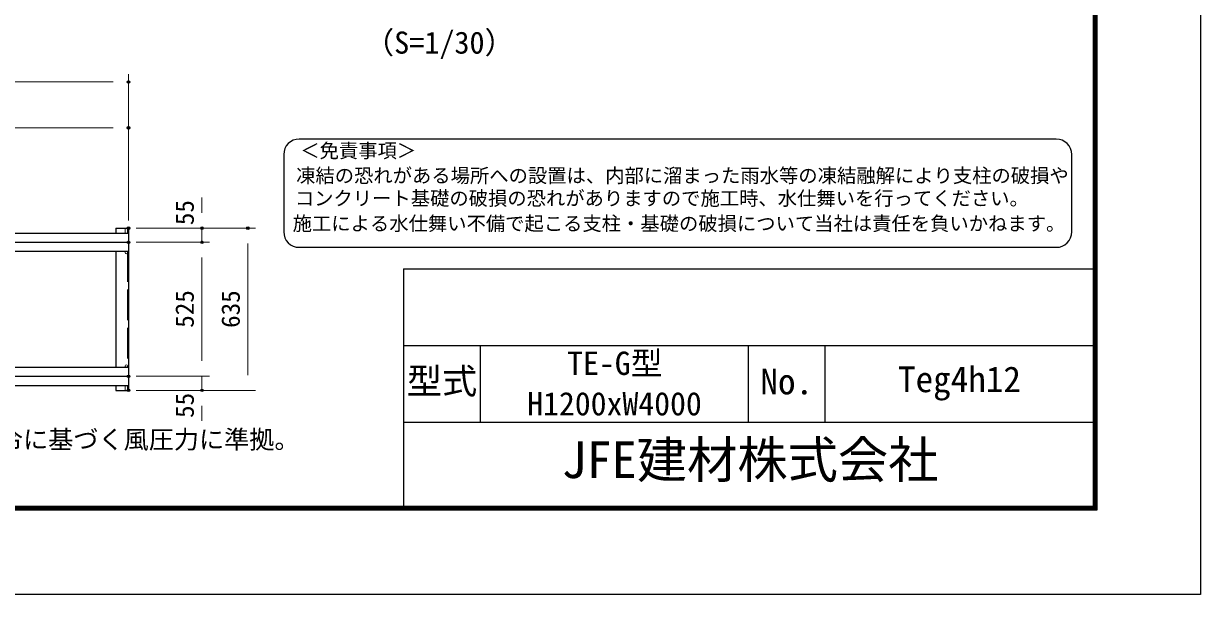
# Model space of a CAD drawing. Units: millimetres, scale not verified. Extents: x -6300 to 6300, y -4455 to 4455.
# Drawn here: x 1694 to 6300, y -4455 to -2218 of the extents above; entities that cross this region are included whole.
import ezdxf
from ezdxf.enums import TextEntityAlignment as Align

# ---------------------------------------------------------------- set-up
doc = ezdxf.new("R2010")
doc.units = ezdxf.units.MM
doc.header["$LTSCALE"] = 20
doc.header["$PDMODE"] = 32
doc.header["$PDSIZE"] = 10
doc.linetypes.add('DASHED', pattern=[7.5, 6, -1.5])
for name, color, linetype, lineweight in [('0-0_D-TTL-TXT', 7, 'Continuous', 25), ('0-1_D-STR1', 1, 'Continuous', 25), ('0-5_D-STR3', 3, 'Continuous', 13), ('0-8_D-STR-DIM', 7, 'Continuous', 13), ('0-C_D-TTL', 7, 'Continuous', 25)]:
    doc.layers.add(name, color=color, linetype=linetype, lineweight=lineweight)
doc.layers.add('0-A_Defpoints', color=8, linetype='Continuous')
doc.styles.add('ＭＳ ゴシック', font='')
doc.styles.get('ＭＳ ゴシック').set_extended_font_data('MS Gothic')

msp = doc.modelspace()

# ---------------------------------------------------------------- linework, layer by layer
at = {"layer": '0-0_D-TTL-TXT', "color": 2}
for p, q in [((5735.75, -2670.93), (2772.39, -2670.93)), ((2711.81, -2731.52), (2711.81, -3034.45)), ((5796.34, -3034.45), (5796.34, -2731.52)), ((2772.39, -3095.04), (5735.75, -3095.04))]:
    msp.add_line(p, q, dxfattribs=at)
for centre, start, end in [((2772.39, -2731.52), 90, 180), ((5735.75, -2731.52), 0, 90), ((2772.39, -3034.45), 180, 270), ((5735.75, -3034.45), 270, 0)]:
    msp.add_arc(centre, 60.59, start, end, dxfattribs=at)
at = {"layer": '0-1_D-STR1'}
for p, q in [((679.48, -3039.9), (2104.48, -3039.9)), ((2054.48, -3020.26), (2054.48, -3039.9)), ((679.48, -3075.26), (2104.48, -3075.26)), ((679.48, -3110.62), (2104.48, -3110.62)), ((2054.48, -3110.62), (2054.48, -3564.9)), ((679.48, -3564.9), (2104.48, -3564.9)), ((679.48, -3600.26), (2104.48, -3600.26)), ((679.48, -3635.62), (2104.48, -3635.62)), ((2054.48, -3635.62), (2054.48, -3655.26)), ((2054.48, -3655.26), (2104.48, -3655.26)), ((2054.48, -3655.26), (2104.48, -3655.26))]:
    msp.add_line(p, q, dxfattribs=at)
at = {"layer": '0-1_D-STR1', "linetype": 'DASHED'}
msp.add_line((2100.48, -3110.62), (2100.48, -3564.9), dxfattribs=at)
at = {"layer": '0-1_D-STR1'}
msp.add_lwpolyline([(2054.48, -3020.26), (2104.48, -3020.26), (2104.48, -3655.26)], dxfattribs=at)
at = {"layer": '0-5_D-STR3'}
for p, q in [((2100.48, -3020.26), (2100.48, -3039.9)), ((2100.48, -3039.9), (2100.48, -3020.26)), ((2091.48, -3115.76), (2091.48, -3110.62)), ((2100.48, -3115.76), (2100.48, -3110.62)), ((2091.48, -3559.76), (2091.48, -3564.9)), ((2100.48, -3559.76), (2100.48, -3564.9)), ((2100.48, -3635.62), (2100.48, -3655.26)), ((2100.48, -3635.62), (2100.48, -3655.26))]:
    msp.add_line(p, q, dxfattribs=at)
for points in [[(2091.48, -3039.9), (2091.48, -3020.26), (2100.48, -3020.26)], [(2091.48, -3635.62), (2091.48, -3655.26), (2100.48, -3655.26)]]:
    msp.add_lwpolyline(points, dxfattribs=at)
for centre in [(2095.98, -3115.76), (2095.98, -3559.76)]:
    msp.add_circle(centre, 4.5, dxfattribs=at)
at = {"layer": '0-8_D-STR-DIM'}
for p, q in [((2104.48, -2990.26), (2104.48, -2417.27)), ((-5235.52, -2447.27), (2044.48, -2447.27)), ((2104.48, -2990.26), (2104.48, -2597.27)), ((-1235.52, -2627.27), (2044.48, -2627.27)), ((2391.83, -2960.26), (2391.83, -2900.26)), ((2134.48, -3020.26), (2421.83, -3020.26)), ((2134.48, -3020.26), (2601.83, -3020.26)), ((2391.83, -3075.26), (2391.83, -3020.26)), ((2134.48, -3075.26), (2421.83, -3075.26)), ((2134.48, -3075.26), (2421.83, -3075.26)), ((2571.83, -3595.26), (2571.83, -3080.26)), ((2391.83, -3540.26), (2391.83, -3135.26)), ((2391.83, -3135.26), (2391.83, -3195.26)), ((2391.83, -3540.26), (2391.83, -3480.26)), ((2134.48, -3600.26), (2421.83, -3600.26)), ((2134.48, -3600.26), (2421.83, -3600.26)), ((2391.83, -3600.26), (2391.83, -3655.26)), ((2134.48, -3655.26), (2601.83, -3655.26)), ((2134.48, -3655.26), (2421.83, -3655.26)), ((2391.83, -3715.26), (2391.83, -3775.26))]:
    msp.add_line(p, q, dxfattribs=at)
at = {"layer": '0-A_Defpoints'}
for p in [(2104.48, -2447.27), (2104.48, -2627.27), (2104.48, -3020.26), (2104.48, -3020.26), (2391.83, -3020.26), (2571.83, -3020.26), (2104.48, -3075.26), (2391.83, -3075.26), (2104.48, -3600.26), (2104.48, -3655.26), (2391.83, -3655.26)]:
    msp.add_point(p, dxfattribs=at)
at = {"layer": '0-C_D-TTL'}
for p, q in [((3180.27, -3179.8), (3180.27, -4109.8)), ((3180.27, -3179.8), (5880.27, -3179.8)), ((3180.27, -3479.8), (5880.27, -3479.8)), ((3480.27, -3479.8), (3480.27, -3779.8)), ((4530.27, -3479.8), (4530.27, -3779.8)), ((4830.27, -3479.8), (4830.27, -3779.8)), ((3180.27, -3779.8), (5880.27, -3779.8))]:
    msp.add_line(p, q, dxfattribs=at)
at = {"layer": '0-C_D-TTL', "color": 2}
msp.add_lwpolyline([(-6299.73, 4455.2), (6300.27, 4455.2), (6300.27, -4454.8), (-6299.73, -4454.8)], close=True, dxfattribs=at)
at = {"layer": '0-C_D-TTL'}
for points in [[(-5894.73, 4125.2), (5895.27, 4125.2), (5895.27, -4124.8), (-5894.73, -4124.8)], [(-5890.98, 4121.45), (5891.52, 4121.45), (5891.52, -4121.05), (-5890.98, -4121.05)], [(-5887.23, 4117.7), (5887.77, 4117.7), (5887.77, -4117.3), (-5887.23, -4117.3)], [(-5883.48, 4113.95), (5884.02, 4113.95), (5884.02, -4113.55), (-5883.48, -4113.55)], [(-5879.73, 4110.2), (5880.27, 4110.2), (5880.27, -4109.8), (-5879.73, -4109.8)]]:
    msp.add_lwpolyline(points, close=True, dxfattribs=at)

# ---------------------------------------------------------------- texts
at = {"layer": '0-0_D-TTL-TXT', "style": 'ＭＳ ゴシック'}
for s, height, p in [('（S=1/30）', 86.66, (3026.1, -2362.51)), ('＜免責事項＞ \u3000\u3000', 55.43, (2776.88, -2760.82)), ('凍結の恐れがある場所への設置は、内部に溜まった雨水等の凍結融解により支柱の破損や', 55.43, (2760.5, -2858.36)), ('コンクリート基礎の破損の恐れがありますので施工時、水仕舞いを行ってください。', 55.43, (2755.51, -2947.33)), ('施工による水仕舞い不備で起こる支柱・基礎の破損について当社は責任を負いかねます。 ', 55.43, (2747.04, -3046.07)), ('TE-G型', 91.35, (3821.43, -3622.31)), ('型式', 101, (3193.83, -3699.59)), ('No.', 101, (4577.94, -3701.19)), ('Teg4h12', 101, (5116.49, -3692.66)), ('H1200xW4000', 91.35, (3664.87, -3780.65)), ('（設計条件）風荷重：昭和57年改正 建築基準法・同施行令に基づく風圧力に準拠。', 72.14, (-915.63, -3905.2)), ('JFE建材株式会社', 144.3, (3799.31, -4042.22))]:
    msp.add_text(s, height=height, dxfattribs=at).set_placement(p, align=Align.BOTTOM_LEFT)
at = {"layer": '0-8_D-STR-DIM', "style": 'ＭＳ ゴシック'}
for s, p in [('55', (2381.71, -3008.19)), ('525', (2381.71, -3410.1)), ('635', (2561.71, -3410.66)), ('55', (2381.71, -3763.26))]:
    msp.add_text(s, height=72.14, rotation=90, dxfattribs=at).set_placement(p, align=Align.BOTTOM_LEFT)

doc.saveas('drawing.dxf')
